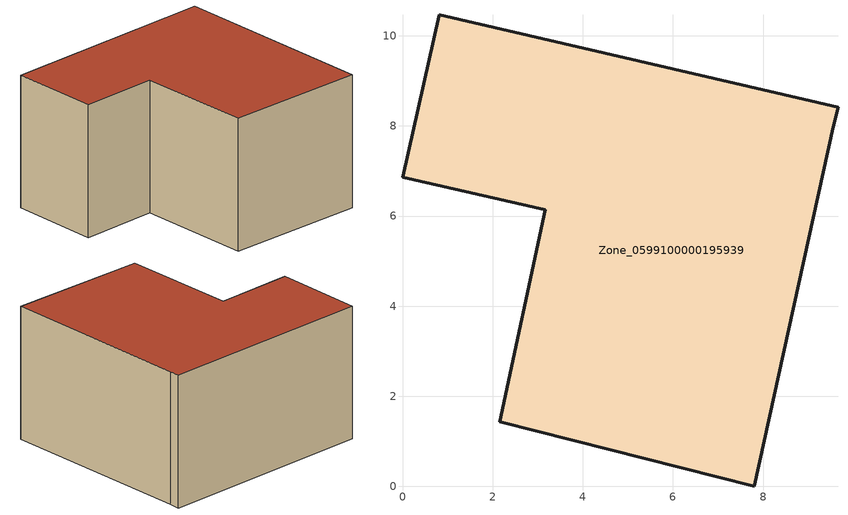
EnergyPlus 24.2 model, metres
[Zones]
Zone_0599100000195939
 floor ground (C_G): 2.16,1.44 3.17,6.14 0,6.86 0.82,10.47 9.66,8.42 9.56,7.98 7.81,0 z0
 wall outside (C_F): 3.17,6.14 2.16,1.44 7.81,0 9.56,7.98 9.66,8.42 0.82,10.47 0,6.86 3.17,6.14 z0:5.57
 roof outside (C_R): 9.56,7.98 9.66,8.42 0.82,10.47 0,6.86 3.17,6.14 2.16,1.44 7.81,0 z5.57
[BUILDING]
Pand.0599100000195939: North Axis=0; Terrain=City; Loads Convergence Tolerance Value=0.04; Temperature Convergence Tolerance Value=0.4; Solar Distribution=FullExterior; Maximum Number of Warmup Days=25; Minimum Number of Warmup Days=1
[Site:Location]
Rotterdam.The.Hague.AP_ZH_NLD Design_Conditions: Latitude=51.96; Longitude=4.45; Time Zone=1; Elevation=-4.5
[SITE:GROUNDTEMPERATURE:BUILDINGSURFACE]
18, 18, 18, 18, 18, 18, 18, 18, 18, 18, 18, 18
[MATERIAL] Thermal Absorptance=0.9; Solar Absorptance=0.7; Visible Absorptance=0.7
Name | Roughness | Thickness | Conductivity | Density | Specific Heat
G.TI.1946 | MediumSmooth | 0.15 | 1 | 540 | 1210
F.TI.1946 | Rough | 0.3 | 0.857143 | 1920 | 840
R.TI.1946 | MediumRough | 0.2 | 0.1 | 1500 | 1000
[CONSTRUCTION]
C_G: G.TI.1946
C_F: F.TI.1946
C_R: R.TI.1946
[ZONE]
Zone_0599100000195939: Type=1; Multiplier=1; Ceiling Height=Autocalculate; Volume=Autocalculate; Floor Area=autocalculate; Part of Total Floor Area=Yes
[ZONEINFILTRATION:DESIGNFLOWRATE]
Infil_Zone_0599100000195939: Zone or ZoneList or Space or SpaceList=Zone_0599100000195939; Schedule=AlwaysOn; Design Flow Rate Calculation Method=Flow/Area; Flow Rate per Floor Area=0.003; Constant Term Coefficient=1; Temperature Term Coefficient=0; Velocity Term Coefficient=0; Velocity Squared Term Coefficient=0
[HVACTEMPLATE:ZONE:IDEALLOADSAIRSYSTEM]
Zone_0599100000195939: Maximum Heating Supply Air Temperature=50; Minimum Cooling Supply Air Temperature=13; Maximum Heating Supply Air Humidity Ratio=0.0156; Minimum Cooling Supply Air Humidity Ratio=0.0077; Heating Limit=NoLimit; Cooling Limit=NoLimit; Dehumidification Control Type=ConstantSensibleHeatRatio; Cooling Sensible Heat Ratio=0.7; Dehumidification Setpoint=60; Humidification Control Type=None; Humidification Setpoint=30; Outdoor Air Method=None; Outdoor Air Flow Rate per Person=0.00944; Outdoor Air Flow Rate per Zone Floor Area=0; Outdoor Air Flow Rate per Zone=0; Demand Controlled Ventilation Type=None; Outdoor Air Economizer Type=NoEconomizer; Heat Recovery Type=None; Sensible Heat Recovery Effectiveness=0.7; Latent Heat Recovery Effectiveness=0.65
[ZONECONTROL:THERMOSTAT]
ThermostatControl_Zone_0599100000195939: Zone or ZoneList=Zone_0599100000195939; Control Type Schedule=DualSetpointControlType; Control 1=Thermostat_Zone_0599100000195939; Temperature Difference Between Cutout And Setpoint=0
[THERMOSTATSETPOINT:DUALSETPOINT]
Thermostat_Zone_0599100000195939: Heating Setpoint Temperature Schedule=HeatingSetpoint_Zone_0599100000195939; Cooling Setpoint Temperature Schedule=CoolingSetpoint_Zone_0599100000195939
[SCHEDULE:COMPACT]
HeatingSetpoint_Zone_0599100000195939: Through: 12/31, For: AllDays, Until: 24:00, 21
CoolingSetpoint_Zone_0599100000195939: Through: 12/31, For: AllDays, Until: 24:00, 24
DualSetpointControlType: Through: 12/31, For: AllDays, Until: 24:00, 4
AlwaysOn: Through: 12/31, For: AllDays, Until: 24:00, 1
